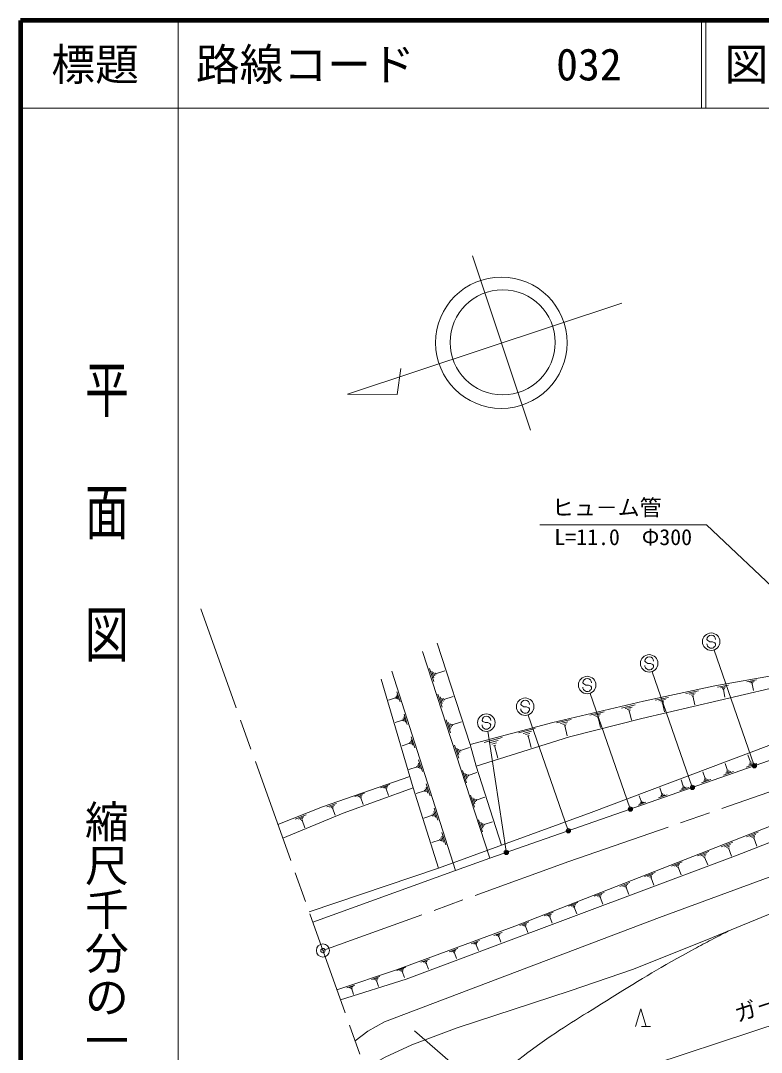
# Model space of a CAD drawing. Units: millimetres at full size, sheet at 1:1000; details may follow other scales. Extents: x 40000 to 680000, y 20000 to 380000.
# Drawn here: x 40000 to 124572, y 262143 to 380000 of the extents above; entities that cross this region are included whole.
import ezdxf
from ezdxf.enums import TextEntityAlignment as Align

# ---------------------------------------------------------------- set-up
doc = ezdxf.new("R2010")
doc.units = ezdxf.units.MM
doc.header["$LTSCALE"] = 1000
doc.header["$PDMODE"] = 32
doc.header["$PDSIZE"] = 500
doc.linetypes.add('CHAIN', pattern=[18.5, 12, -1.5, 3.5, -1.5])
for name, color, linetype, lineweight in [('M-BGD', 7, 'Continuous', 13), ('M-BMK', 2, 'CHAIN', 13), ('M-BMK-SRVR', 3, 'Continuous', 13), ('M-STR-HTXT', 7, 'Continuous', 13), ('M-STR-STRC', 7, 'Continuous', 13), ('M-TTL', 2, 'Continuous', 140), ('M-TTL-BAND', 7, 'Continuous', 13), ('M-TTL-LINE', 7, 'Continuous', 18)]:
    doc.layers.add(name, color=color, linetype=linetype, lineweight=lineweight)
doc.layers.add('M-TTL-TXT', color=7, linetype='Continuous')
doc.styles.add('@ＭＳ ゴシック', font='')
doc.styles.add('ＭＳ ゴシック', font='')
doc.styles.get('@ＭＳ ゴシック').set_extended_font_data('@MS Gothic')
doc.styles.get('ＭＳ ゴシック').set_extended_font_data('MS Gothic')

msp = doc.modelspace()

# ---------------------------------------------------------------- linework, layer by layer
at = {"layer": 'M-BGD'}
for p, q in [((98210, 333203), (91587, 353132)), ((108658, 347741), (77315, 337323)), ((82982, 337304), (83414, 340273)), ((77315, 337323), (82982, 337304)), ((93568, 284322), (85883, 307944)), ((89646, 282907), (82366, 305675)), ((87161, 304499), (86674, 305998)), ((87189, 304923), (86945, 305672)), ((87278, 305159), (87156, 305534)), ((87398, 305301), (87337, 305489)), ((87367, 305395), (88417, 305736)), ((119575, 303866), (120815, 304087)), ((122918, 304488), (124016, 304684)), ((123212, 304427), (123761, 304525)), ((123369, 304342), (123643, 304391)), ((123457, 304244), (123594, 304269)), ((123525, 304256), (123662, 303488)), ((82939, 302999), (83120, 302434)), ((82962, 303318), (83323, 302187)), ((88113, 301573), (87625, 303072)), ((115949, 303136), (117393, 303445)), ((116341, 303069), (117063, 303223)), ((116552, 302963), (116914, 303040)), ((119907, 303797), (120527, 303907)), ((120084, 303700), (120394, 303756)), ((120184, 303590), (120339, 303618)), ((120262, 303604), (120416, 302736)), ((82804, 302644), (82013, 302391)), ((82781, 302715), (82826, 302573)), ((82872, 302821), (82962, 302539)), ((88141, 301996), (87897, 302746)), ((88230, 302233), (88108, 302608)), ((88350, 302375), (88289, 302563)), ((88319, 302469), (89369, 302810)), ((108600, 301471), (110163, 301836)), ((112455, 302377), (113952, 302698)), ((112861, 302308), (113610, 302468)), ((113081, 302198), (113455, 302278)), ((113206, 302068), (113393, 302108)), ((113300, 302088), (113524, 301040)), ((116674, 302838), (116854, 302876)), ((116764, 302857), (116980, 301846)), ((83771, 300789), (84151, 299598)), ((105007, 300675), (106624, 301052)), ((105449, 300607), (106257, 300796)), ((105689, 300493), (106093, 300587)), ((109028, 301406), (109809, 301588)), ((109259, 301295), (109650, 301386)), ((109394, 301162), (109589, 301207)), ((109491, 301184), (109747, 300091)), ((83604, 300079), (82770, 299813)), ((83580, 300154), (83628, 300005)), ((83675, 300266), (83770, 299968)), ((83747, 300453), (83937, 299858)), ((89066, 298646), (88578, 300146)), ((89094, 299069), (88850, 299820)), ((89183, 299306), (89061, 299681)), ((89302, 299448), (89241, 299636)), ((89272, 299542), (90322, 299884)), ((101190, 299780), (102862, 300171)), ((101647, 299710), (102483, 299906)), ((101895, 299592), (102313, 299690)), ((102039, 299449), (102248, 299498)), ((102143, 299474), (102417, 298303)), ((105828, 300355), (106030, 300402)), ((105929, 300378), (106193, 299247)), ((84598, 298200), (84999, 296948)), ((96831, 298626), (98741, 299138)), ((97360, 298563), (98315, 298819)), ((97650, 298436), (98127, 298564)), ((97820, 298277), (98059, 298341)), ((97940, 298309), (98298, 296972)), ((84423, 297454), (83546, 297174)), ((84398, 297532), (84448, 297376)), ((84498, 297651), (84598, 297338)), ((84573, 297847), (84773, 297221)), ((90013, 295734), (89528, 297224)), ((92912, 297555), (94977, 298110)), ((93483, 297487), (94516, 297765)), ((93797, 297350), (94313, 297489)), ((93981, 297178), (94240, 297248)), ((94110, 297213), (94498, 295767)), ((90041, 296155), (89798, 296900)), ((90129, 296390), (90008, 296762)), ((90248, 296531), (90187, 296718)), ((90218, 296624), (91261, 296964)), ((123322, 295289), (123026, 296136)), ((85261, 294767), (84340, 294472)), ((85235, 294849), (85287, 294685)), ((85340, 294973), (85445, 294645)), ((85419, 295180), (85629, 294522)), ((85445, 295551), (85866, 294235)), ((120703, 294352), (120423, 295154)), ((124053, 295138), (122844, 294715)), ((123709, 295153), (123104, 294942)), ((123515, 295221), (123213, 295115)), ((123397, 295316), (123246, 295263)), ((90922, 292941), (90464, 294349)), ((90948, 293339), (90719, 294043)), ((91031, 293560), (90917, 293912)), ((91143, 293694), (91086, 293870)), ((91115, 293782), (92100, 294103)), ((118149, 293438), (117884, 294196)), ((121396, 294209), (120251, 293809)), ((121070, 294223), (120497, 294023)), ((120886, 294288), (120600, 294188)), ((120775, 294377), (120632, 294327)), ((81103, 292378), (82166, 292755)), ((81407, 292366), (81938, 292555)), ((81577, 292307), (81843, 292401)), ((86287, 292447), (86506, 291763)), ((86315, 292832), (86752, 291465)), ((113225, 291676), (112990, 292350)), ((116274, 292418), (115253, 292061)), ((115656, 292546), (115406, 293261)), ((115983, 292431), (115472, 292253)), ((115820, 292489), (115564, 292400)), ((115720, 292569), (115593, 292524)), ((118804, 293303), (117721, 292924)), ((118495, 293316), (117954, 293127)), ((118322, 293377), (118051, 293283)), ((118216, 293462), (118081, 293414)), ((78174, 291365), (79263, 291751)), ((78484, 291352), (79029, 291545)), ((78659, 291292), (78931, 291388)), ((78766, 291207), (78902, 291255)), ((78834, 291231), (79104, 290469)), ((81681, 292224), (81814, 292271)), ((81748, 292248), (82011, 291504)), ((86123, 292018), (85166, 291712)), ((86096, 292103), (86151, 291932)), ((86205, 292232), (86315, 291891)), ((91834, 290136), (91382, 291524)), ((91860, 290528), (91634, 291222)), ((92025, 290966), (92996, 291282)), ((110853, 290828), (110632, 291460)), ((113807, 291556), (112845, 291220)), ((113533, 291568), (113052, 291400)), ((113379, 291622), (113138, 291538)), ((113285, 291697), (113165, 291655)), ((74947, 290176), (76062, 290571)), ((75265, 290163), (75823, 290361)), ((75444, 290101), (75723, 290200)), ((75553, 290014), (75693, 290063)), ((75623, 290039), (75900, 289258)), ((87207, 290043), (87648, 288664)), ((91942, 290747), (91829, 291094)), ((92053, 290879), (91996, 291052)), ((111400, 290714), (110496, 290398)), ((111142, 290726), (110690, 290568)), ((110998, 290777), (110772, 290698)), ((110910, 290847), (110797, 290808)), ((71362, 288796), (72595, 289284)), ((71719, 288795), (72336, 289039)), ((71922, 288733), (72230, 288855)), ((87013, 289221), (86048, 288912)), ((86986, 289307), (87041, 289135)), ((87096, 289438), (87206, 289093)), ((87179, 289654), (87399, 288965)), ((72048, 288640), (72202, 288701)), ((72125, 288670), (72466, 287807)), ((92740, 287351), (92295, 288719)), ((92766, 287737), (92543, 288422)), ((92847, 287953), (92736, 288295)), ((92956, 288083), (92900, 288254)), ((92928, 288169), (93886, 288480)), ((87907, 286412), (86934, 286101)), ((87880, 286499), (87935, 286325)), ((87991, 286631), (88102, 286283)), ((88074, 286849), (88297, 286154)), ((88102, 287241), (88547, 285850)), ((122883, 286777), (124216, 287300)), ((123268, 286774), (123935, 287036)), ((123487, 286706), (123820, 286837)), ((123623, 286606), (123789, 286671)), ((123706, 286638), (124073, 285705)), ((119992, 285630), (121317, 286150)), ((120375, 285627), (121038, 285888)), ((120593, 285560), (120924, 285690)), ((120728, 285460), (120894, 285525)), ((120811, 285492), (121175, 284564)), ((117299, 284587), (118581, 285090)), ((117670, 284584), (118311, 284836)), ((117881, 284519), (118201, 284645)), ((118011, 284422), (118171, 284485)), ((118091, 284454), (118444, 283556)), ((114295, 283426), (115535, 283912)), ((114654, 283423), (115274, 283667)), ((114857, 283360), (115167, 283482)), ((114984, 283267), (115138, 283328)), ((115061, 283297), (115402, 282430)), ((111240, 282216), (112438, 282686)), ((111587, 282214), (112185, 282449)), ((111783, 282153), (112083, 282271)), ((111905, 282063), (112055, 282121)), ((111980, 282092), (112309, 281254)), ((108408, 281102), (109564, 281555)), ((108743, 281099), (109321, 281326)), ((108933, 281041), (109222, 281154)), ((109050, 280953), (109195, 281010)), ((109122, 280982), (109440, 280173)), ((105495, 279970), (106610, 280408)), ((105817, 279968), (106375, 280187)), ((106000, 279911), (106279, 280020)), ((106114, 279827), (106253, 279881)), ((106184, 279854), (106490, 279074)), ((99776, 277741), (100812, 278147)), ((102543, 278840), (103618, 279262)), ((102854, 278838), (103392, 279049)), ((103031, 278783), (103300, 278889)), ((103140, 278702), (103275, 278755)), ((103207, 278728), (103503, 277976)), ((163327, 277584), (95652, 255342)), ((97011, 276645), (98008, 277037)), ((100076, 277739), (100594, 277942)), ((100246, 277686), (100505, 277788)), ((100351, 277608), (100481, 277659)), ((100416, 277633), (100701, 276908)), ((94012, 275502), (94961, 275851)), ((97299, 276643), (97798, 276839)), ((97463, 276593), (97712, 276690)), ((97565, 276517), (97689, 276566)), ((97627, 276542), (97901, 275844)), ((91431, 274549), (92394, 274903)), ((91707, 274542), (92189, 274719)), ((94284, 275495), (94759, 275669)), ((94438, 275443), (94675, 275531)), ((94532, 275370), (94651, 275414)), ((94591, 275392), (94836, 274727)), ((88932, 273646), (89908, 274005)), ((89212, 273638), (89700, 273817)), ((89370, 273585), (89614, 273675)), ((89467, 273510), (89589, 273555)), ((89528, 273532), (89779, 272849)), ((91863, 274490), (92104, 274578)), ((91959, 274415), (92079, 274460)), ((92019, 274438), (92267, 273763)), ((85693, 272437), (86683, 272801)), ((85977, 272429), (86472, 272611)), ((86137, 272375), (86385, 272466)), ((86235, 272299), (86359, 272344)), ((86297, 272322), (86552, 271629)), ((82957, 271496), (83961, 271865)), ((83245, 271488), (83747, 271673)), ((83407, 271434), (83658, 271526)), ((83507, 271356), (83632, 271403)), ((83569, 271379), (83828, 270677)), ((80068, 270473), (81018, 270794)), ((80337, 270458), (80812, 270619)), ((80488, 270403), (80726, 270484)), ((80580, 270328), (80699, 270369)), ((80639, 270349), (80864, 269684)), ((77261, 269522), (78167, 269828)), ((77518, 269508), (77971, 269661)), ((77662, 269455), (77888, 269532)), ((77749, 269384), (77863, 269422)), ((77806, 269403), (78021, 268769)), ((110205, 265104), (110805, 267104)), ((110805, 267104), (111405, 265104)), ((96253, 254821), (84962, 264617)), ((111905, 265104), (110905, 265104))]:
    msp.add_line(p, q, dxfattribs=at)
for points in [[(206923, 317220), (212415, 314196), (179990, 311271), (153279, 305196), (93568, 284322), (89646, 282907), (73349, 277031)], [(133191, 316326), (136305, 307036), (119245, 303995), (111102, 302251), (100747, 299832), (91320, 297302)], [(179990, 311271), (158668, 308850), (136618, 305627), (125590, 303697), (110932, 300283), (102684, 298203), (92026, 294831)], [(297359, 307558), (263243, 307264), (255090, 310004), (225576, 307936), (204509, 306510), (181316, 304553), (160820, 299616), (127429, 288723), (96417, 276546), (82902, 271579), (76115, 269282)], [(158668, 308850), (138744, 302225), (105131, 289545), (87696, 283181), (72935, 278191)], [(94892, 285808), (92026, 294831), (91320, 297302), (87551, 308881)], [(87696, 283181), (84803, 292366), (81152, 304787)], [(159817, 296340), (152055, 294859), (133221, 289120), (121624, 284587), (84024, 270523), (76523, 268139)], [(84423, 293659), (74474, 290189), (69373, 288171)], [(159841, 294239), (129187, 283518), (112956, 277556), (81563, 265625), (79628, 264560), (78198, 263447)], [(84803, 292366), (76839, 289451), (69934, 286599)], [(202018, 289356), (192446, 292550), (161707, 289713), (136883, 282260), (128821, 279287), (119002, 275264), (109961, 271665), (102762, 269174), (89843, 264961), (84651, 263000), (81613, 261606), (79321, 260302)]]:
    msp.add_lwpolyline(points, dxfattribs=at)
for centre, radius in [((94885, 343208), 7500), ((95038, 343249), 6000)]:
    msp.add_circle(centre, radius, dxfattribs=at)
msp.add_open_spline([(120837, 276016), (118621, 274889), (118034, 274564), (116258, 273595), (112517, 271555), (110488, 270290), (106878, 268028), (103776, 266086), (101998, 265052), (99018, 262928), (95854, 260673), (94319, 259080), (91090, 256918), (89193, 255647), (88211, 254753), (86112, 253857), (85336, 253526), (84869, 253416), (84047, 253230), (83242, 253049), (82939, 253015), (81959, 252911)], degree=3, knots=[0, 0, 0, 0, 1, 1, 1, 2, 2, 2, 3, 3, 3, 4, 4, 4, 5, 5, 5, 6, 6, 6, 7, 7, 7, 7], dxfattribs=at)
at = {"layer": 'M-BMK'}
msp.add_line((60583, 312797), (87187, 238264), dxfattribs=at)
msp.add_lwpolyline([(74512, 273774), (102595, 283931), (142214, 297705)], dxfattribs=at)
at = {"layer": 'M-BMK-SRVR'}
msp.add_circle((74512, 273774), 750, dxfattribs=at)
msp.add_point((74512, 273774), dxfattribs=at)
msp.add_point((74512, 273774), dxfattribs=at)
at = {"layer": 'M-STR-HTXT'}
for p in [(99298, 322419), (139423, 302451)]:
    msp.add_line(p, (118298, 322419), dxfattribs=at)
at = {"layer": 'M-STR-STRC'}
for p, q in [((118454, 309190), (118355, 309308)), ((118699, 309051), (118454, 309190)), ((119000, 309049), (118699, 309051)), ((119245, 308937), (119000, 309049)), ((119351, 308801), (119245, 308937)), ((123726, 295023), (119178, 308105)), ((111374, 306715), (111275, 306833)), ((111619, 306576), (111374, 306715)), ((111920, 306574), (111619, 306576)), ((112165, 306462), (111920, 306574)), ((112271, 306326), (112165, 306462)), ((116646, 292548), (112098, 305630)), ((104295, 304240), (104195, 304358)), ((104539, 304101), (104295, 304240)), ((104840, 304099), (104539, 304101)), ((105085, 303987), (104840, 304099)), ((109566, 290073), (105018, 303155)), ((105191, 303851), (105085, 303987)), ((97215, 301765), (97115, 301883)), ((97460, 301626), (97215, 301765)), ((97760, 301624), (97460, 301626)), ((98005, 301512), (97760, 301624)), ((102486, 287598), (97938, 300680)), ((98111, 301376), (98005, 301512)), ((92783, 299948), (92683, 300066)), ((93027, 299809), (92783, 299948)), ((93328, 299806), (93027, 299809)), ((93573, 299695), (93328, 299806)), ((93679, 299558), (93573, 299695)), ((95433, 285130), (93330, 298819))]:
    msp.add_line(p, q, dxfattribs=at)
for centre, radius in [((118850, 309050), 1000), ((111770, 306575), 1000), ((104690, 304100), 1000), ((97610, 301625), 1000), ((93178, 299808), 1000), ((123775, 294882), 150), ((123775, 294882), 120), ((123775, 294882), 90), ((123775, 294882), 60), ((123775, 294882), 30), ((116695, 292407), 150), ((116695, 292407), 120), ((116695, 292407), 90), ((116695, 292407), 60), ((116695, 292407), 30), ((109616, 289932), 150), ((109616, 289932), 120), ((109616, 289932), 90), ((109616, 289932), 60), ((109616, 289932), 30), ((102536, 287457), 150), ((102536, 287457), 120), ((102536, 287457), 90), ((102536, 287457), 60), ((102536, 287457), 30), ((95456, 284982), 150), ((95456, 284982), 120), ((95456, 284982), 90), ((95456, 284982), 60), ((95456, 284982), 30)]:
    msp.add_circle(centre, radius, dxfattribs=at)
for centre, start, end in [((118851, 308805), 179.55488, 359.55488), ((118855, 309305), 359.55488, 179.55488), ((111775, 306830), 359.55488, 179.55488), ((111771, 306330), 179.55488, 359.55488), ((104695, 304354), 359.55488, 179.55488), ((104691, 303855), 179.55488, 359.55488), ((97615, 301879), 359.55488, 179.55488), ((93183, 300062), 359.55488, 179.55488), ((97611, 301379), 179.55488, 359.55488), ((93179, 299562), 179.55488, 359.55488)]:
    msp.add_arc(centre, 500, start, end, dxfattribs=at)
for p in [(123775, 294882), (116695, 292407), (109616, 289932), (102536, 287457), (95456, 284982)]:
    msp.add_point(p, dxfattribs=at)
at = {"layer": 'M-TTL'}
for p, q in [((40000, 380000), (40000, 20000)), ((680000, 380000), (40000, 380000))]:
    msp.add_line(p, q, dxfattribs=at)
at = {"layer": 'M-TTL-BAND'}
msp.add_line((58000, 370000), (58000, 20000), dxfattribs=at)
at = {"layer": 'M-TTL-LINE'}
for p, q in [((58000, 380000), (58000, 370000)), ((117750, 380000), (117750, 370000)), ((118250, 380000), (118250, 370000)), ((40000, 370000), (680000, 370000))]:
    msp.add_line(p, q, dxfattribs=at)

# ---------------------------------------------------------------- texts
at = {"layer": 'M-BGD', "style": 'ＭＳ ゴシック'}
msp.add_text('ガ－ドレ－ル', height=1833, rotation=18.193, dxfattribs=at).set_placement((129177, 267413), align=Align.BOTTOM_CENTER)
at = {"layer": 'M-STR-HTXT', "style": 'ＭＳ ゴシック'}
msp.add_text('ヒュ－ム管', height=1833, dxfattribs=at).set_placement((100673, 322919), align=Align.BOTTOM_LEFT)
msp.add_text('L=11.0\u3000Φ300', height=1833, dxfattribs=at).set_placement((108798, 321919), align=Align.TOP_CENTER)
at = {"layer": 'M-TTL-BAND', "style": '@ＭＳ ゴシック', "width": 1.4}
msp.add_text('平  面  図', height=3666, rotation=270, dxfattribs=at).set_placement((49777, 306475), align=Align.MIDDLE_RIGHT)
at = {"layer": 'M-TTL-BAND', "style": '@ＭＳ ゴシック'}
msp.add_text('縮尺千分の一', height=3666, rotation=270, dxfattribs=at).set_placement((49777, 261030), align=Align.MIDDLE_RIGHT)
at = {"layer": 'M-TTL-TXT', "style": 'ＭＳ ゴシック'}
msp.add_text('標題', height=3666, dxfattribs=at).set_placement((48500, 375000), align=Align.MIDDLE_CENTER)
for s, p in [('路線コード', (60000, 375000)), ('032', (101142, 375000)), ('図面コード', (120380, 375000))]:
    msp.add_text(s, height=3666, dxfattribs=at).set_placement(p, align=Align.MIDDLE_LEFT)

doc.saveas('drawing.dxf')
